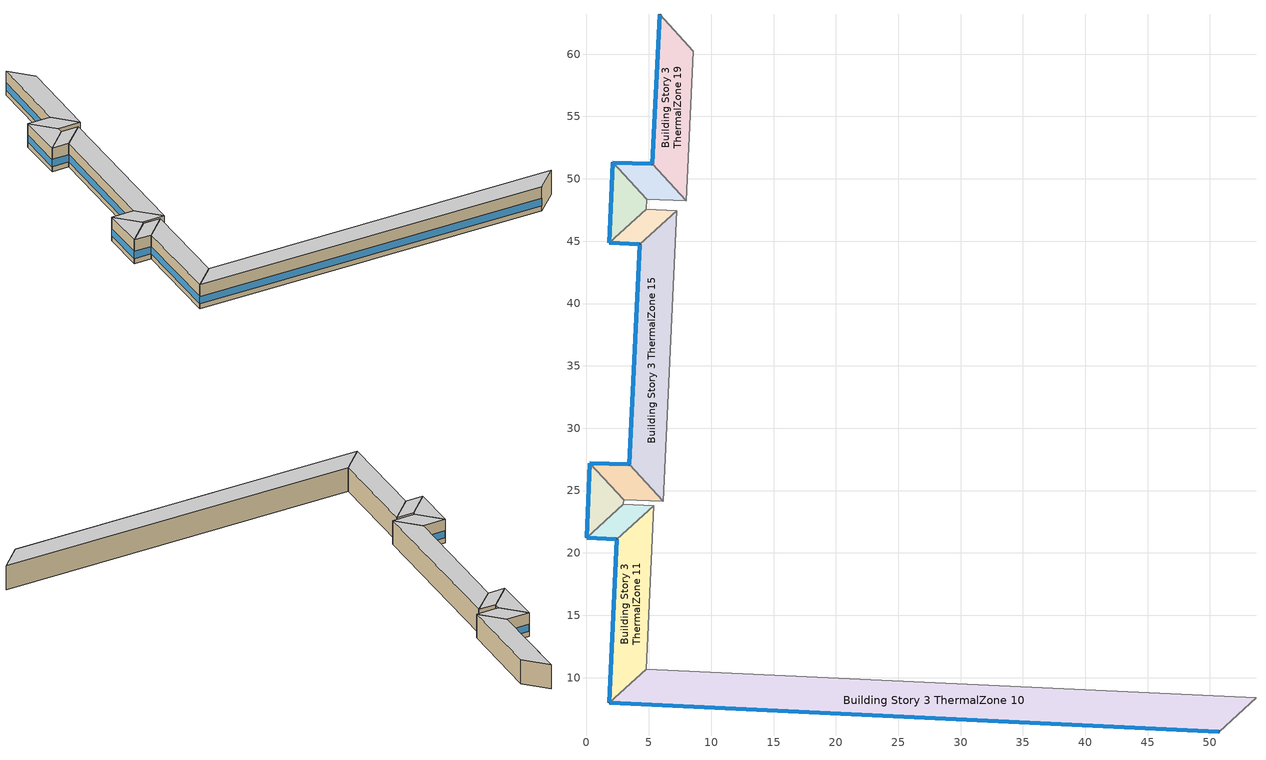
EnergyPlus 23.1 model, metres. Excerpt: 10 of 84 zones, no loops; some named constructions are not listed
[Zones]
Building Story 3 ThermalZone 10
 floor adiabatic (Typical Interior Ceiling): 50.74,5.66 1.84,8 4.8,10.69 53.69,8.37 z7.2
 wall outside (Typical Insulated Steel Framed Exterior Wall R-20.41): 1.84,8 50.74,5.66 z7.2:10.8
 wall adiabatic (Typical Interior Wall): 50.74,5.66 53.69,8.37 4.8,10.69 1.84,8 z7.2:10.8
 window (U 0.48 SHGC 0.40 Dbl Ref-D Clr 6mm/13mm): 1.87,8 50.72,5.67 z7.96:9.04
 ceiling adiabatic (Typical Interior Ceiling): 53.69,8.37 4.8,10.69 1.84,8 50.74,5.66 z10.8
Building Story 3 ThermalZone 11
 floor adiabatic (Typical Interior Ceiling): 1.84,8 2.43,21.1 5.38,23.8 4.8,10.69 z7.2
 wall outside (Typical Insulated Steel Framed Exterior Wall R-20.41): 2.43,21.1 1.84,8 z7.2:10.8
 wall adiabatic (Typical Interior Wall): 1.84,8 4.8,10.69 5.38,23.8 2.43,21.1 z7.2:10.8
 window (U 0.48 SHGC 0.40 Dbl Ref-D Clr 6mm/13mm): 2.43,21.08 1.84,8.02 z7.96:9.05
 ceiling adiabatic (Typical Interior Ceiling): 4.8,10.69 5.38,23.8 2.43,21.1 1.84,8 z10.8
Building Story 3 ThermalZone 12
 floor adiabatic (Typical Interior Ceiling): 2.43,21.1 0,21.21 2.95,23.91 5.38,23.8 z7.2
 wall outside (Typical Insulated Steel Framed Exterior Wall R-20.41): 0,21.21 2.43,21.1 z7.2:10.8
 wall adiabatic (Typical Interior Wall): 2.43,21.1 5.38,23.8 2.95,23.91 0,21.21 z7.2:10.8
 window (U 0.48 SHGC 0.40 Dbl Ref-D Clr 6mm/13mm): 0.03,21.21 2.4,21.1 z7.96:9.07
 ceiling adiabatic (Typical Interior Ceiling): 5.38,23.8 2.95,23.91 0,21.21 2.43,21.1 z10.8
Building Story 3 ThermalZone 13
 floor adiabatic (Typical Interior Ceiling): 0,21.21 0.25,27.21 2.97,24.27 2.95,23.91 z7.2
 wall outside (Typical Insulated Steel Framed Exterior Wall R-20.41): 0.25,27.21 0,21.21 z7.2:10.8
 wall adiabatic (Typical Interior Wall): 0,21.21 2.95,23.91 2.97,24.27 0.25,27.21 z7.2:10.8
 window (U 0.48 SHGC 0.40 Dbl Ref-D Clr 6mm/13mm): 0.25,27.18 0,21.24 z7.96:9.05
 ceiling adiabatic (Typical Interior Ceiling): 2.95,23.91 2.97,24.27 0.25,27.21 0,21.21 z10.8
Building Story 3 ThermalZone 14
 floor adiabatic (Typical Interior Ceiling): 0.25,27.21 3.43,27.1 6.14,24.16 2.97,24.27 z7.2
 wall outside (Typical Insulated Steel Framed Exterior Wall R-20.41): 3.43,27.1 0.25,27.21 z7.2:10.8
 wall adiabatic (Typical Interior Wall): 0.25,27.21 2.97,24.27 6.14,24.16 3.43,27.1 z7.2:10.8
 window (U 0.48 SHGC 0.40 Dbl Ref-D Clr 6mm/13mm): 3.41,27.1 0.28,27.21 z7.96:9.06
 ceiling adiabatic (Typical Interior Ceiling): 2.97,24.27 6.14,24.16 3.43,27.1 0.25,27.21 z10.8
Building Story 3 ThermalZone 15
 floor adiabatic (Typical Interior Ceiling): 3.43,27.1 4.27,44.76 7.23,47.45 6.14,24.16 z7.2
 wall outside (Typical Insulated Steel Framed Exterior Wall R-20.41): 4.27,44.76 3.43,27.1 z7.2:10.8
 wall adiabatic (Typical Interior Wall): 3.43,27.1 6.14,24.16 7.23,47.45 4.27,44.76 z7.2:10.8
 window (U 0.48 SHGC 0.40 Dbl Ref-D Clr 6mm/13mm): 4.27,44.73 3.43,27.12 z7.96:9.05
 ceiling adiabatic (Typical Interior Ceiling): 6.14,24.16 7.23,47.45 4.27,44.76 3.43,27.1 z10.8
Building Story 3 ThermalZone 16
 floor adiabatic (Typical Interior Ceiling): 4.27,44.76 1.84,44.87 4.79,47.57 7.23,47.45 z7.2
 wall outside (Typical Insulated Steel Framed Exterior Wall R-20.41): 1.84,44.87 4.27,44.76 z7.2:10.8
 wall adiabatic (Typical Interior Wall): 4.27,44.76 7.23,47.45 4.79,47.57 1.84,44.87 z7.2:10.8
 window (U 0.48 SHGC 0.40 Dbl Ref-D Clr 6mm/13mm): 1.87,44.87 4.25,44.76 z7.96:9.07
 ceiling adiabatic (Typical Interior Ceiling): 7.23,47.45 4.79,47.57 1.84,44.87 4.27,44.76 z10.8
Building Story 3 ThermalZone 17
 floor adiabatic (Typical Interior Ceiling): 1.84,44.87 2.09,51.31 4.82,48.38 4.79,47.57 z7.2
 wall outside (Typical Insulated Steel Framed Exterior Wall R-20.41): 2.09,51.31 1.84,44.87 z7.2:10.8
 wall adiabatic (Typical Interior Wall): 1.84,44.87 4.79,47.57 4.82,48.38 2.09,51.31 z7.2:10.8
 window (U 0.48 SHGC 0.40 Dbl Ref-D Clr 6mm/13mm): 2.09,51.28 1.84,44.89 z7.96:9.05
 ceiling adiabatic (Typical Interior Ceiling): 4.79,47.57 4.82,48.38 2.09,51.31 1.84,44.87 z10.8
Building Story 3 ThermalZone 18
 floor adiabatic (Typical Interior Ceiling): 2.09,51.31 5.28,51.2 7.98,48.25 4.82,48.38 z7.2
 wall outside (Typical Insulated Steel Framed Exterior Wall R-20.41): 5.28,51.2 2.09,51.31 z7.2:10.8
 wall adiabatic (Typical Interior Wall): 2.09,51.31 4.82,48.38 7.98,48.25 5.28,51.2 z7.2:10.8
 window (U 0.48 SHGC 0.40 Dbl Ref-D Clr 6mm/13mm): 5.25,51.2 2.12,51.31 z7.96:9.06
 ceiling adiabatic (Typical Interior Ceiling): 4.82,48.38 7.98,48.25 5.28,51.2 2.09,51.31 z10.8
Building Story 3 ThermalZone 19
 floor adiabatic (Typical Interior Ceiling): 5.28,51.2 5.86,63.19 8.55,60.23 7.98,48.25 z7.2
 wall outside (Typical Insulated Steel Framed Exterior Wall R-20.41): 5.86,63.19 5.28,51.2 z7.2:10.8
 wall adiabatic (Typical Interior Wall): 5.28,51.2 7.98,48.25 8.55,60.23 5.86,63.19 z7.2:10.8
 window (U 0.48 SHGC 0.40 Dbl Ref-D Clr 6mm/13mm): 5.86,63.17 5.28,51.22 z7.96:9.05
 ceiling adiabatic (Typical Interior Ceiling): 7.98,48.25 8.55,60.23 5.86,63.19 5.28,51.2 z10.8
[Material] Thermal Absorptance=0.9; Solar Absorptance=0.7
Name | Roughness | Thickness {m} | Conductivity {W/m-K} | Density {kg/m3} | Specific Heat {J/kg-K} | Visible Absorptance
100mm Normalweight concrete floor | MediumRough | 0.1016 | 2.31045 | 2322 | 832.557 | 0.7
25mm Stucco | Smooth | 0.0254 | 0.72 | 1856 | 840 | 0.7
5/8 in. Gypsum Board | MediumSmooth | 0.0159 | 0.16 | 800 | 1090 | 0.7
G01 13mm gypsum board | Smooth | 0.0127 | 0.160031 | 800.001 | 1090.73 | 0.5
[Material:NoMass] Roughness=Smooth; Thermal Absorptance=0.9; Solar Absorptance=0.7
Name | Thermal Resistance {m2-K/W} | Visible Absorptance
CP02 CARPET PAD | 0.21648 | 0.8
Typical Insulation R-18.23 | 3.21036 | 0.7
[WindowMaterial:Gas]
AIR 13MM: Gas Type=Air; Thickness {m}=0.0127
[WindowMaterial:Glazing] Optical Data Type=SpectralAverage; Thickness {m}=0.006; Infrared Transmittance at Normal Incidence=0; Front Side Infrared Hemispherical Emissivity=0.84; Conductivity {W/m-K}=0.9; Dirt Correction Factor for Solar and Visible Transmittance=1; Solar Diffusing=No
Name | Solar Transmittance at Normal Incidence | Front Side Solar Reflectance at Normal Incidence | Back Side Solar Reflectance at Normal Incidence | Visible Transmittance at Normal Incidence | Front Side Visible Reflectance at Normal Incidence | Back Side Visible Reflectance at Normal Incidence | Back Side Infrared Hemispherical Emissivity
CLEAR 6MM | 0.775 | 0.071 | 0.071 | 0.881 | 0.08 | 0.08 | 0.84
REF D CLEAR 6MM | 0.429 | 0.308 | 0.379 | 0.334 | 0.453 | 0.505 | 0.82
[Construction]
Typical Insulated Steel Framed Exterior Wall R-20.41: 25mm Stucco, 5/8 in. Gypsum Board, Typical Insulation R-18.23, 5/8 in. Gypsum Board
Typical Interior Ceiling: CP02 CARPET PAD, 100mm Normalweight concrete floor
Typical Interior Wall: G01 13mm gypsum board, G01 13mm gypsum board
U 0.48 SHGC 0.40 Dbl Ref-D Clr 6mm/13mm: REF D CLEAR 6MM, AIR 13MM, CLEAR 6MM
[Zone] Multiplier=1; Part of Total Floor Area=Yes
Building Story 3 ThermalZone 10; Building Story 3 ThermalZone 11; Building Story 3 ThermalZone 12; Building Story 3 ThermalZone 13; Building Story 3 ThermalZone 14; Building Story 3 ThermalZone 15; Building Story 3 ThermalZone 16; Building Story 3 ThermalZone 17; Building Story 3 ThermalZone 18; Building Story 3 ThermalZone 19
[Space] Space Type=Story Mid2 Blended Space Type
Name | Zone
Building Story 3 Space 10 | Building Story 3 ThermalZone 10
Building Story 3 Space 11 | Building Story 3 ThermalZone 11
Building Story 3 Space 12 | Building Story 3 ThermalZone 12
Building Story 3 Space 13 | Building Story 3 ThermalZone 13
Building Story 3 Space 14 | Building Story 3 ThermalZone 14
Building Story 3 Space 15 | Building Story 3 ThermalZone 15
Building Story 3 Space 16 | Building Story 3 ThermalZone 16
Building Story 3 Space 17 | Building Story 3 ThermalZone 17
Building Story 3 Space 18 | Building Story 3 ThermalZone 18
Building Story 3 Space 19 | Building Story 3 ThermalZone 19
[InternalMass] Construction=InteriorFurnishings 1
Name | Zone or ZoneList | Space or SpaceList | Surface Area {m2}
Building Story 3 Space 14 Office WholeBuilding - Lg Office A  - Story Mid2 Mass; Building Story 3 Space 14 Office WholeBuilding - Lg Office C  - Story Mid2 Mass | Building Story 3 ThermalZone 14 | Building Story 3 Space 14 | 0.789938
Building Story 3 Space 12 Office WholeBuilding - Lg Office A  - Story Mid2 Mass; Building Story 3 Space 12 Office WholeBuilding - Lg Office C  - Story Mid2 Mass | Building Story 3 ThermalZone 12 | Building Story 3 Space 12 | 0.603386
Building Story 3 Space 10 Office WholeBuilding - Lg Office A  - Story Mid2 Mass; Building Story 3 Space 10 Office WholeBuilding - Lg Office C  - Story Mid2 Mass | Building Story 3 ThermalZone 10 | Building Story 3 Space 10 | 12.1565
Building Story 3 Space 11 Office WholeBuilding - Lg Office A  - Story Mid2 Mass; Building Story 3 Space 11 Office WholeBuilding - Lg Office C  - Story Mid2 Mass | Building Story 3 ThermalZone 11 | Building Story 3 Space 11 | 3.25077
Building Story 3 Space 13 Office WholeBuilding - Lg Office A  - Story Mid2 Mass; Building Story 3 Space 13 Office WholeBuilding - Lg Office C  - Story Mid2 Mass | Building Story 3 ThermalZone 13 | Building Story 3 Space 13 | 0.789632
Building Story 3 Space 15 Office WholeBuilding - Lg Office A  - Story Mid2 Mass; Building Story 3 Space 15 Office WholeBuilding - Lg Office C  - Story Mid2 Mass | Building Story 3 ThermalZone 15 | Building Story 3 Space 15 | 5.0874
Building Story 3 Space 16 Office WholeBuilding - Lg Office A  - Story Mid2 Mass; Building Story 3 Space 16 Office WholeBuilding - Lg Office C  - Story Mid2 Mass | Building Story 3 ThermalZone 16 | Building Story 3 Space 16 | 0.605362
Building Story 3 Space 17 Office WholeBuilding - Lg Office A  - Story Mid2 Mass; Building Story 3 Space 17 Office WholeBuilding - Lg Office C  - Story Mid2 Mass | Building Story 3 ThermalZone 17 | Building Story 3 Space 17 | 0.899793
Building Story 3 Space 18 Office WholeBuilding - Lg Office A  - Story Mid2 Mass; Building Story 3 Space 18 Office WholeBuilding - Lg Office C  - Story Mid2 Mass | Building Story 3 ThermalZone 18 | Building Story 3 Space 18 | 0.788136
Building Story 3 Space 19 Office WholeBuilding - Lg Office A  - Story Mid2 Mass; Building Story 3 Space 19 Office WholeBuilding - Lg Office C  - Story Mid2 Mass | Building Story 3 ThermalZone 19 | Building Story 3 Space 19 | 2.97843
Building Story 3 Space 14 Office WholeBuilding - Lg Office A end_a - Story Mid2 Mass; Building Story 3 Space 14 Office WholeBuilding - Lg Office C end_a - Story Mid2 Mass | Building Story 3 ThermalZone 14 | Building Story 3 Space 14 | 0.0923425
Building Story 3 Space 12 Office WholeBuilding - Lg Office A end_a - Story Mid2 Mass; Building Story 3 Space 12 Office WholeBuilding - Lg Office C end_a - Story Mid2 Mass | Building Story 3 ThermalZone 12 | Building Story 3 Space 12 | 0.0705348
Building Story 3 Space 10 Office WholeBuilding - Lg Office A end_a - Story Mid2 Mass; Building Story 3 Space 10 Office WholeBuilding - Lg Office C end_a - Story Mid2 Mass | Building Story 3 ThermalZone 10 | Building Story 3 Space 10 | 1.42108
Building Story 3 Space 11 Office WholeBuilding - Lg Office A end_a - Story Mid2 Mass; Building Story 3 Space 11 Office WholeBuilding - Lg Office C end_a - Story Mid2 Mass | Building Story 3 ThermalZone 11 | Building Story 3 Space 11 | 0.380009
Building Story 3 Space 13 Office WholeBuilding - Lg Office A end_a - Story Mid2 Mass; Building Story 3 Space 13 Office WholeBuilding - Lg Office C end_a - Story Mid2 Mass | Building Story 3 ThermalZone 13 | Building Story 3 Space 13 | 0.0923067
Building Story 3 Space 15 Office WholeBuilding - Lg Office A end_a - Story Mid2 Mass; Building Story 3 Space 15 Office WholeBuilding - Lg Office C end_a - Story Mid2 Mass | Building Story 3 ThermalZone 15 | Building Story 3 Space 15 | 0.594709
Building Story 3 Space 16 Office WholeBuilding - Lg Office A end_a - Story Mid2 Mass; Building Story 3 Space 16 Office WholeBuilding - Lg Office C end_a - Story Mid2 Mass | Building Story 3 ThermalZone 16 | Building Story 3 Space 16 | 0.0707659
Building Story 3 Space 17 Office WholeBuilding - Lg Office A end_a - Story Mid2 Mass; Building Story 3 Space 17 Office WholeBuilding - Lg Office C end_a - Story Mid2 Mass | Building Story 3 ThermalZone 17 | Building Story 3 Space 17 | 0.105184
Building Story 3 Space 18 Office WholeBuilding - Lg Office A end_a - Story Mid2 Mass; Building Story 3 Space 18 Office WholeBuilding - Lg Office C end_a - Story Mid2 Mass | Building Story 3 ThermalZone 18 | Building Story 3 Space 18 | 0.0921318
Building Story 3 Space 19 Office WholeBuilding - Lg Office A end_a - Story Mid2 Mass; Building Story 3 Space 19 Office WholeBuilding - Lg Office C end_a - Story Mid2 Mass | Building Story 3 ThermalZone 19 | Building Story 3 Space 19 | 0.348174
Building Story 3 Space 14 Office WholeBuilding - Lg Office B  - Story Mid2 Mass | Building Story 3 ThermalZone 14 | Building Story 3 Space 14 | 7.43864
Building Story 3 Space 12 Office WholeBuilding - Lg Office B  - Story Mid2 Mass | Building Story 3 ThermalZone 12 | Building Story 3 Space 12 | 5.68193
Building Story 3 Space 10 Office WholeBuilding - Lg Office B  - Story Mid2 Mass | Building Story 3 ThermalZone 10 | Building Story 3 Space 10 | 114.475
Building Story 3 Space 11 Office WholeBuilding - Lg Office B  - Story Mid2 Mass | Building Story 3 ThermalZone 11 | Building Story 3 Space 11 | 30.6116
Building Story 3 Space 13 Office WholeBuilding - Lg Office B  - Story Mid2 Mass | Building Story 3 ThermalZone 13 | Building Story 3 Space 13 | 7.43576
Building Story 3 Space 15 Office WholeBuilding - Lg Office B  - Story Mid2 Mass | Building Story 3 ThermalZone 15 | Building Story 3 Space 15 | 47.9067
Building Story 3 Space 16 Office WholeBuilding - Lg Office B  - Story Mid2 Mass | Building Story 3 ThermalZone 16 | Building Story 3 Space 16 | 5.70054
Building Story 3 Space 17 Office WholeBuilding - Lg Office B  - Story Mid2 Mass | Building Story 3 ThermalZone 17 | Building Story 3 Space 17 | 8.47311
Building Story 3 Space 18 Office WholeBuilding - Lg Office B  - Story Mid2 Mass | Building Story 3 ThermalZone 18 | Building Story 3 Space 18 | 7.42167
Building Story 3 Space 19 Office WholeBuilding - Lg Office B  - Story Mid2 Mass | Building Story 3 ThermalZone 19 | Building Story 3 Space 19 | 28.0471
Building Story 3 Space 14 Office WholeBuilding - Lg Office B end_a - Story Mid2 Mass | Building Story 3 ThermalZone 14 | Building Story 3 Space 14 | 0.869565
Building Story 3 Space 12 Office WholeBuilding - Lg Office B end_a - Story Mid2 Mass | Building Story 3 ThermalZone 12 | Building Story 3 Space 12 | 0.664208
Building Story 3 Space 10 Office WholeBuilding - Lg Office B end_a - Story Mid2 Mass | Building Story 3 ThermalZone 10 | Building Story 3 Space 10 | 13.3819
Building Story 3 Space 11 Office WholeBuilding - Lg Office B end_a - Story Mid2 Mass | Building Story 3 ThermalZone 11 | Building Story 3 Space 11 | 3.57845
Building Story 3 Space 13 Office WholeBuilding - Lg Office B end_a - Story Mid2 Mass | Building Story 3 ThermalZone 13 | Building Story 3 Space 13 | 0.869228
Building Story 3 Space 15 Office WholeBuilding - Lg Office B end_a - Story Mid2 Mass | Building Story 3 ThermalZone 15 | Building Story 3 Space 15 | 5.60021
Building Story 3 Space 16 Office WholeBuilding - Lg Office B end_a - Story Mid2 Mass | Building Story 3 ThermalZone 16 | Building Story 3 Space 16 | 0.666384
Building Story 3 Space 17 Office WholeBuilding - Lg Office B end_a - Story Mid2 Mass | Building Story 3 ThermalZone 17 | Building Story 3 Space 17 | 0.990493
Building Story 3 Space 18 Office WholeBuilding - Lg Office B end_a - Story Mid2 Mass | Building Story 3 ThermalZone 18 | Building Story 3 Space 18 | 0.867581
Building Story 3 Space 19 Office WholeBuilding - Lg Office B end_a - Story Mid2 Mass | Building Story 3 ThermalZone 19 | Building Story 3 Space 19 | 3.27866
Building Story 3 Space 14 SecondarySchool Classroom A  - Story Mid2 Mass; Building Story 3 Space 14 SecondarySchool Classroom C  - Story Mid2 Mass | Building Story 3 ThermalZone 14 | Building Story 3 Space 14 | 2.03138
Building Story 3 Space 12 SecondarySchool Classroom A  - Story Mid2 Mass; Building Story 3 Space 12 SecondarySchool Classroom C  - Story Mid2 Mass | Building Story 3 ThermalZone 12 | Building Story 3 Space 12 | 1.55165
Building Story 3 Space 10 SecondarySchool Classroom A  - Story Mid2 Mass; Building Story 3 Space 10 SecondarySchool Classroom C  - Story Mid2 Mass | Building Story 3 ThermalZone 10 | Building Story 3 Space 10 | 31.2613
Building Story 3 Space 11 SecondarySchool Classroom A  - Story Mid2 Mass; Building Story 3 Space 11 SecondarySchool Classroom C  - Story Mid2 Mass | Building Story 3 ThermalZone 11 | Building Story 3 Space 11 | 8.35956
Building Story 3 Space 13 SecondarySchool Classroom A  - Story Mid2 Mass; Building Story 3 Space 13 SecondarySchool Classroom C  - Story Mid2 Mass | Building Story 3 ThermalZone 13 | Building Story 3 Space 13 | 2.03059
Building Story 3 Space 15 SecondarySchool Classroom A  - Story Mid2 Mass; Building Story 3 Space 15 SecondarySchool Classroom C  - Story Mid2 Mass | Building Story 3 ThermalZone 15 | Building Story 3 Space 15 | 13.0826
Building Story 3 Space 16 SecondarySchool Classroom A  - Story Mid2 Mass; Building Story 3 Space 16 SecondarySchool Classroom C  - Story Mid2 Mass | Building Story 3 ThermalZone 16 | Building Story 3 Space 16 | 1.55673
Building Story 3 Space 17 SecondarySchool Classroom A  - Story Mid2 Mass; Building Story 3 Space 17 SecondarySchool Classroom C  - Story Mid2 Mass | Building Story 3 ThermalZone 17 | Building Story 3 Space 17 | 2.31388
Building Story 3 Space 18 SecondarySchool Classroom A  - Story Mid2 Mass; Building Story 3 Space 18 SecondarySchool Classroom C  - Story Mid2 Mass | Building Story 3 ThermalZone 18 | Building Story 3 Space 18 | 2.02674
Building Story 3 Space 19 SecondarySchool Classroom A  - Story Mid2 Mass; Building Story 3 Space 19 SecondarySchool Classroom C  - Story Mid2 Mass | Building Story 3 ThermalZone 19 | Building Story 3 Space 19 | 7.65923
Building Story 3 Space 14 SecondarySchool Classroom A end_b - Story Mid2 Mass; Building Story 3 Space 14 SecondarySchool Classroom C end_b - Story Mid2 Mass | Building Story 3 ThermalZone 14 | Building Story 3 Space 14 | 0.309158
Building Story 3 Space 12 SecondarySchool Classroom A end_b - Story Mid2 Mass; Building Story 3 Space 12 SecondarySchool Classroom C end_b - Story Mid2 Mass | Building Story 3 ThermalZone 12 | Building Story 3 Space 12 | 0.236147
Building Story 3 Space 10 SecondarySchool Classroom A end_b - Story Mid2 Mass; Building Story 3 Space 10 SecondarySchool Classroom C end_b - Story Mid2 Mass | Building Story 3 ThermalZone 10 | Building Story 3 Space 10 | 4.7577
Building Story 3 Space 11 SecondarySchool Classroom A end_b - Story Mid2 Mass; Building Story 3 Space 11 SecondarySchool Classroom C end_b - Story Mid2 Mass | Building Story 3 ThermalZone 11 | Building Story 3 Space 11 | 1.27225
Building Story 3 Space 13 SecondarySchool Classroom A end_b - Story Mid2 Mass; Building Story 3 Space 13 SecondarySchool Classroom C end_b - Story Mid2 Mass | Building Story 3 ThermalZone 13 | Building Story 3 Space 13 | 0.309039
Building Story 3 Space 15 SecondarySchool Classroom A end_b - Story Mid2 Mass; Building Story 3 Space 15 SecondarySchool Classroom C end_b - Story Mid2 Mass | Building Story 3 ThermalZone 15 | Building Story 3 Space 15 | 1.99106
Building Story 3 Space 16 SecondarySchool Classroom A end_b - Story Mid2 Mass; Building Story 3 Space 16 SecondarySchool Classroom C end_b - Story Mid2 Mass | Building Story 3 ThermalZone 16 | Building Story 3 Space 16 | 0.236921
Building Story 3 Space 17 SecondarySchool Classroom A end_b - Story Mid2 Mass; Building Story 3 Space 17 SecondarySchool Classroom C end_b - Story Mid2 Mass | Building Story 3 ThermalZone 17 | Building Story 3 Space 17 | 0.352152
Building Story 3 Space 18 SecondarySchool Classroom A end_b - Story Mid2 Mass; Building Story 3 Space 18 SecondarySchool Classroom C end_b - Story Mid2 Mass | Building Story 3 ThermalZone 18 | Building Story 3 Space 18 | 0.308453
Building Story 3 Space 19 SecondarySchool Classroom A end_b - Story Mid2 Mass; Building Story 3 Space 19 SecondarySchool Classroom C end_b - Story Mid2 Mass | Building Story 3 ThermalZone 19 | Building Story 3 Space 19 | 1.16567
Building Story 3 Space 14 SecondarySchool Corridor B  - Story Mid2 Mass | Building Story 3 ThermalZone 14 | Building Story 3 Space 14 | 2.86437
Building Story 3 Space 12 SecondarySchool Corridor B  - Story Mid2 Mass | Building Story 3 ThermalZone 12 | Building Story 3 Space 12 | 2.18792
Building Story 3 Space 10 SecondarySchool Corridor B  - Story Mid2 Mass | Building Story 3 ThermalZone 10 | Building Story 3 Space 10 | 44.0804
Building Story 3 Space 11 SecondarySchool Corridor B  - Story Mid2 Mass | Building Story 3 ThermalZone 11 | Building Story 3 Space 11 | 11.7875
Building Story 3 Space 13 SecondarySchool Corridor B  - Story Mid2 Mass | Building Story 3 ThermalZone 13 | Building Story 3 Space 13 | 2.86326
Building Story 3 Space 15 SecondarySchool Corridor B  - Story Mid2 Mass | Building Story 3 ThermalZone 15 | Building Story 3 Space 15 | 18.4472
Building Story 3 Space 16 SecondarySchool Corridor B  - Story Mid2 Mass | Building Story 3 ThermalZone 16 | Building Story 3 Space 16 | 2.19508
Building Story 3 Space 17 SecondarySchool Corridor B  - Story Mid2 Mass | Building Story 3 ThermalZone 17 | Building Story 3 Space 17 | 3.26271
Building Story 3 Space 18 SecondarySchool Corridor B  - Story Mid2 Mass | Building Story 3 ThermalZone 18 | Building Story 3 Space 18 | 2.85783
Building Story 3 Space 19 SecondarySchool Corridor B  - Story Mid2 Mass | Building Story 3 ThermalZone 19 | Building Story 3 Space 19 | 10.8
Building Story 3 Space 14 SecondarySchool Corridor B end_b - Story Mid2 Mass | Building Story 3 ThermalZone 14 | Building Story 3 Space 14 | 0.435933
Building Story 3 Space 12 SecondarySchool Corridor B end_b - Story Mid2 Mass | Building Story 3 ThermalZone 12 | Building Story 3 Space 12 | 0.332983
Building Story 3 Space 10 SecondarySchool Corridor B end_b - Story Mid2 Mass | Building Story 3 ThermalZone 10 | Building Story 3 Space 10 | 6.70866
Building Story 3 Space 11 SecondarySchool Corridor B end_b - Story Mid2 Mass | Building Story 3 ThermalZone 11 | Building Story 3 Space 11 | 1.79396
Building Story 3 Space 13 SecondarySchool Corridor B end_b - Story Mid2 Mass | Building Story 3 ThermalZone 13 | Building Story 3 Space 13 | 0.435764
Building Story 3 Space 15 SecondarySchool Corridor B end_b - Story Mid2 Mass | Building Story 3 ThermalZone 15 | Building Story 3 Space 15 | 2.80752
Building Story 3 Space 16 SecondarySchool Corridor B end_b - Story Mid2 Mass | Building Story 3 ThermalZone 16 | Building Story 3 Space 16 | 0.334073
Building Story 3 Space 17 SecondarySchool Corridor B end_b - Story Mid2 Mass | Building Story 3 ThermalZone 17 | Building Story 3 Space 17 | 0.496557
Building Story 3 Space 18 SecondarySchool Corridor B end_b - Story Mid2 Mass | Building Story 3 ThermalZone 18 | Building Story 3 Space 18 | 0.434938
Building Story 3 Space 19 SecondarySchool Corridor B end_b - Story Mid2 Mass | Building Story 3 ThermalZone 19 | Building Story 3 Space 19 | 1.64367
